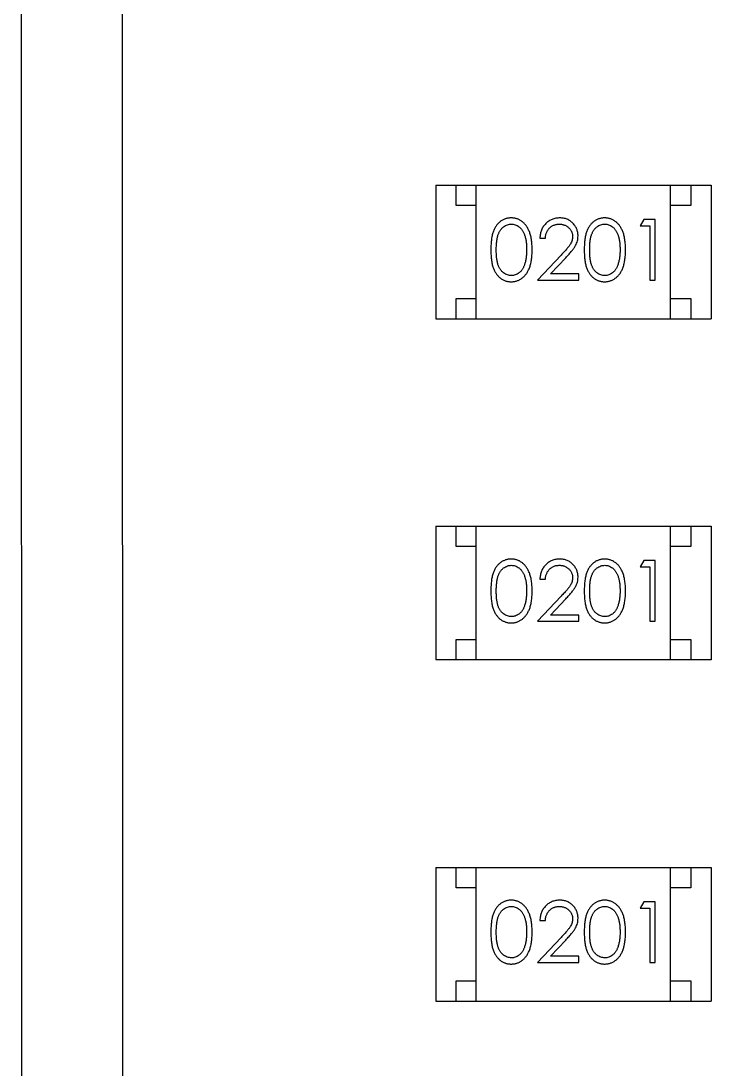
# Model space of a CAD drawing. Header units: millimetres. Extents: x 563 to 681, y 173 to 284.
# Drawn here: x 625.75 to 627.455, y 182.898 to 185.487 of the extents above; entities that cross this region are included whole.
import ezdxf

# ---------------------------------------------------------------- set-up
doc = ezdxf.new("R2010")
doc.units = ezdxf.units.MM
doc.header["$LTSCALE"] = 30.734
doc.layers.get('0').update_dxf_attribs({"linetype": 'CONTINUOUS'})

msp = doc.modelspace()

# ---------------------------------------------------------------- linework, layer by layer
at = {"linetype": 'Continuous'}
for p, q in [((625.7501, 187.508), (625.7522, 180.308)), ((626.0022, 180.3081), (626.0001, 187.5081)), ((626.7749, 185.0815), (626.7749, 184.7515)), ((626.7749, 185.0815), (627.4549, 185.0815)), ((626.8249, 185.0315), (626.8249, 185.0815)), ((626.8749, 184.7515), (626.8749, 185.0815)), ((627.3549, 184.7515), (627.3549, 185.0815)), ((627.4049, 185.0815), (627.4049, 185.0315)), ((627.4549, 185.0815), (627.4549, 184.7515)), ((626.8749, 185.0315), (626.8249, 185.0315)), ((627.4049, 185.0315), (627.3549, 185.0315)), ((627.289, 184.9968), (627.2802, 184.9814)), ((627.2802, 184.9814), (627.3033, 184.9814)), ((627.3167, 184.9968), (627.289, 184.9968)), ((627.3033, 184.9814), (627.3033, 184.8468)), ((627.3167, 184.8468), (627.3167, 184.9968)), ((627.0321, 184.9506), (627.0456, 184.9506)), ((627.0845, 184.9089), (627.0263, 184.8468)), ((627.0585, 184.8622), (627.096, 184.9022)), ((627.1283, 184.8622), (627.0585, 184.8622)), ((627.1283, 184.8468), (627.1283, 184.8622)), ((627.0263, 184.8468), (627.1283, 184.8468)), ((627.3033, 184.8468), (627.3167, 184.8468)), ((626.8249, 184.7515), (626.8249, 184.8015)), ((626.8249, 184.8015), (626.8749, 184.8015)), ((627.3549, 184.8015), (627.4049, 184.8015)), ((627.4049, 184.8015), (627.4049, 184.7515)), ((626.7749, 184.7515), (627.4549, 184.7515)), ((626.7749, 184.2386), (626.7749, 183.9086)), ((626.7749, 184.2386), (627.4549, 184.2386)), ((626.8249, 184.1886), (626.8249, 184.2386)), ((626.8749, 183.9086), (626.8749, 184.2386)), ((627.3549, 183.9086), (627.3549, 184.2386)), ((627.4049, 184.2386), (627.4049, 184.1886)), ((627.4549, 184.2386), (627.4549, 183.9086)), ((626.8749, 184.1886), (626.8249, 184.1886)), ((627.4049, 184.1886), (627.3549, 184.1886)), ((627.289, 184.1539), (627.2802, 184.1385)), ((627.3167, 184.1539), (627.289, 184.1539)), ((627.3167, 184.0039), (627.3167, 184.1539)), ((627.2802, 184.1385), (627.3033, 184.1385)), ((627.3033, 184.1385), (627.3033, 184.0039)), ((627.0321, 184.1077), (627.0456, 184.1077)), ((627.0845, 184.0659), (627.0263, 184.0039)), ((627.0585, 184.0192), (627.096, 184.0593)), ((627.0263, 184.0039), (627.1283, 184.0039)), ((627.1283, 184.0192), (627.0585, 184.0192)), ((627.1283, 184.0039), (627.1283, 184.0192)), ((627.3033, 184.0039), (627.3167, 184.0039)), ((626.8249, 183.9086), (626.8249, 183.9586)), ((626.8249, 183.9586), (626.8749, 183.9586)), ((627.3549, 183.9586), (627.4049, 183.9586)), ((627.4049, 183.9586), (627.4049, 183.9086)), ((627.4549, 183.9086), (626.7749, 183.9086)), ((626.7749, 183.3956), (626.7749, 183.0656)), ((626.7749, 183.3956), (627.4549, 183.3956)), ((626.8249, 183.3456), (626.8249, 183.3956)), ((626.8749, 183.0656), (626.8749, 183.3956)), ((627.3549, 183.0656), (627.3549, 183.3956)), ((627.4049, 183.3956), (627.4049, 183.3456)), ((627.4549, 183.3956), (627.4549, 183.0656)), ((626.8749, 183.3456), (626.8249, 183.3456)), ((627.4049, 183.3456), (627.3549, 183.3456)), ((627.289, 183.3109), (627.2802, 183.2955)), ((627.3167, 183.3109), (627.289, 183.3109)), ((627.3167, 183.1609), (627.3167, 183.3109)), ((627.2802, 183.2955), (627.3033, 183.2955)), ((627.3033, 183.2955), (627.3033, 183.1609)), ((627.0321, 183.2648), (627.0456, 183.2648)), ((627.0845, 183.223), (627.0263, 183.1609)), ((627.0585, 183.1763), (627.096, 183.2163)), ((627.1283, 183.1763), (627.0585, 183.1763)), ((627.1283, 183.1609), (627.1283, 183.1763)), ((627.0263, 183.1609), (627.1283, 183.1609)), ((627.3033, 183.1609), (627.3167, 183.1609)), ((626.8249, 183.0656), (626.8249, 183.1156)), ((626.8249, 183.1156), (626.8749, 183.1156)), ((627.3549, 183.1156), (627.4049, 183.1156)), ((627.4049, 183.1156), (627.4049, 183.0656)), ((626.7749, 183.0656), (627.4549, 183.0656))]:
    msp.add_line(p, q, dxfattribs=at)
for points, knots in [([(626.9611, 185.0006), (626.9599, 185.0006), (626.9576, 185.0006), (626.9541, 185.0002), (626.9508, 184.9995), (626.9475, 184.9986), (626.9443, 184.9974), (626.9411, 184.9959), (626.9381, 184.9942), (626.9351, 184.9923), (626.9323, 184.9901), (626.9297, 184.9876), (626.9272, 184.9849), (626.9249, 184.9819), (626.9227, 184.9787), (626.9207, 184.9753), (626.9189, 184.9716), (626.9172, 184.9676), (626.9157, 184.9633), (626.9145, 184.9586), (626.9133, 184.9535), (626.9125, 184.948), (626.9118, 184.942), (626.9113, 184.9356), (626.911, 184.9288), (626.911, 184.9241), (626.9109, 184.9217)], [0, 0, 0, 0, 0.033742, 0.066533, 0.099153, 0.13154, 0.164087, 0.196563, 0.229707, 0.263315, 0.297504, 0.331686, 0.366482, 0.4021, 0.438958, 0.476748, 0.515985, 0.556589, 0.599519, 0.645765, 0.695487, 0.748721, 0.805687, 0.866754, 0.931405, 1, 1, 1, 1]), ([(626.9244, 184.9218), (626.9244, 184.9238), (626.9244, 184.9277), (626.9247, 184.9334), (626.925, 184.9387), (626.9256, 184.9436), (626.9261, 184.9481), (626.927, 184.9522), (626.9279, 184.956), (626.929, 184.9594), (626.9302, 184.9625), (626.9316, 184.9654), (626.9331, 184.9681), (626.9347, 184.9706), (626.9364, 184.9729), (626.9383, 184.9751), (626.9404, 184.977), (626.9432, 184.9793), (626.947, 184.9816), (626.9517, 184.9838), (626.9566, 184.985), (626.9599, 184.9852), (626.9615, 184.9852)], [0, 0, 0, 0, 0.073302, 0.142286, 0.206253, 0.266017, 0.321612, 0.372532, 0.419497, 0.462398, 0.502825, 0.541489, 0.579034, 0.615143, 0.650298, 0.684912, 0.718701, 0.752189, 0.817245, 0.879117, 0.939613, 1, 1, 1, 1]), ([(627.0129, 184.9217), (627.0128, 184.924), (627.0128, 184.9285), (627.0125, 184.9351), (627.012, 184.9413), (627.0112, 184.9471), (627.0103, 184.9526), (627.0091, 184.9577), (627.0077, 184.9625), (627.0061, 184.9669), (627.0043, 184.971), (627.0024, 184.9748), (627.0002, 184.9784), (626.998, 184.9817), (626.9956, 184.9847), (626.993, 184.9875), (626.9903, 184.99), (626.9874, 184.9922), (626.9845, 184.9942), (626.9814, 184.9959), (626.9782, 184.9974), (626.9749, 184.9986), (626.9716, 184.9995), (626.9682, 185.0002), (626.9647, 185.0006), (626.9623, 185.0006), (626.9611, 185.0006)], [0, 0, 0, 0, 0.065278, 0.127205, 0.186168, 0.241675, 0.294115, 0.343609, 0.390387, 0.434463, 0.476646, 0.517002, 0.555936, 0.593716, 0.630057, 0.665601, 0.700745, 0.734917, 0.768681, 0.802087, 0.834849, 0.867433, 0.900138, 0.932806, 0.966212, 1, 1, 1, 1]), ([(626.9615, 184.9852), (626.9632, 184.9852), (626.9665, 184.985), (626.9713, 184.9838), (626.976, 184.9816), (626.9797, 184.9793), (626.9826, 184.977), (626.9846, 184.975), (626.9866, 184.9728), (626.9884, 184.9703), (626.9901, 184.9676), (626.9916, 184.9646), (626.9931, 184.9614), (626.9944, 184.958), (626.9956, 184.9543), (626.9967, 184.9504), (626.9975, 184.9463), (626.9982, 184.9419), (626.9987, 184.9372), (626.9992, 184.9323), (626.9993, 184.9271), (626.9994, 184.9236), (626.9994, 184.9218)], [0, 0, 0, 0, 0.059689, 0.119507, 0.181075, 0.246162, 0.279894, 0.314468, 0.350403, 0.387474, 0.426147, 0.466624, 0.508745, 0.553328, 0.600058, 0.649177, 0.700552, 0.754894, 0.811825, 0.871514, 0.934319, 1, 1, 1, 1]), ([(627.081, 185.0006), (627.0793, 185.0006), (627.0761, 185.0005), (627.0712, 184.9998), (627.0666, 184.9987), (627.0622, 184.9972), (627.058, 184.9952), (627.0539, 184.9928), (627.0501, 184.9899), (627.0466, 184.9866), (627.0433, 184.983), (627.0404, 184.9791), (627.038, 184.975), (627.036, 184.9706), (627.0343, 184.9659), (627.0332, 184.961), (627.0324, 184.9559), (627.0322, 184.9524), (627.0321, 184.9506)], [0, 0, 0, 0, 0.06445, 0.126725, 0.187421, 0.247417, 0.306749, 0.366595, 0.427749, 0.490235, 0.553031, 0.614805, 0.676505, 0.738096, 0.801021, 0.864897, 0.931209, 1, 1, 1, 1]), ([(627.0456, 184.9506), (627.0457, 184.952), (627.0459, 184.9546), (627.0467, 184.9583), (627.0476, 184.9619), (627.0489, 184.9652), (627.0504, 184.9683), (627.0521, 184.9712), (627.0541, 184.9738), (627.0564, 184.9762), (627.0588, 184.9783), (627.0614, 184.9802), (627.0642, 184.9818), (627.0672, 184.983), (627.0702, 184.984), (627.0735, 184.9847), (627.0769, 184.9852), (627.0792, 184.9852), (627.0803, 184.9852)], [0, 0, 0, 0, 0.073648, 0.143686, 0.210962, 0.275557, 0.338064, 0.399311, 0.4594, 0.51934, 0.579024, 0.637809, 0.695959, 0.754122, 0.813113, 0.873453, 0.935561, 1, 1, 1, 1]), ([(627.0803, 184.9852), (627.0815, 184.9852), (627.0837, 184.9852), (627.0869, 184.9847), (627.09, 184.984), (627.093, 184.983), (627.0958, 184.9818), (627.0985, 184.9802), (627.101, 184.9784), (627.1035, 184.9763), (627.1057, 184.974), (627.1076, 184.9716), (627.1092, 184.9691), (627.1106, 184.9664), (627.1116, 184.9637), (627.1123, 184.9608), (627.1128, 184.9579), (627.1128, 184.9559), (627.1129, 184.9548)], [0, 0, 0, 0, 0.068027, 0.133505, 0.19695, 0.26027, 0.322741, 0.384982, 0.448465, 0.513424, 0.578224, 0.640011, 0.700094, 0.760067, 0.819012, 0.877878, 0.938035, 1, 1, 1, 1]), ([(627.1263, 184.956), (627.1263, 184.9575), (627.1262, 184.9604), (627.1256, 184.9648), (627.1246, 184.9689), (627.1233, 184.9729), (627.1215, 184.9768), (627.1193, 184.9805), (627.1168, 184.984), (627.1138, 184.9874), (627.1106, 184.9905), (627.1071, 184.9932), (627.1033, 184.9955), (627.0994, 184.9974), (627.0951, 184.9989), (627.0906, 184.9999), (627.0859, 185.0005), (627.0827, 185.0006), (627.081, 185.0006)], [0, 0, 0, 0, 0.06271, 0.123347, 0.183401, 0.242828, 0.302097, 0.36242, 0.423725, 0.487032, 0.550491, 0.612709, 0.674265, 0.73617, 0.799211, 0.863483, 0.930525, 1, 1, 1, 1]), ([(627.1919, 185.0006), (627.1907, 185.0006), (627.1884, 185.0006), (627.1849, 185.0002), (627.1815, 184.9995), (627.1782, 184.9986), (627.175, 184.9974), (627.1719, 184.9959), (627.1689, 184.9942), (627.1659, 184.9923), (627.1631, 184.9901), (627.1604, 184.9876), (627.158, 184.9849), (627.1557, 184.9819), (627.1535, 184.9787), (627.1515, 184.9753), (627.1497, 184.9716), (627.148, 184.9676), (627.1465, 184.9633), (627.1452, 184.9586), (627.1441, 184.9535), (627.1433, 184.948), (627.1426, 184.942), (627.1421, 184.9356), (627.1418, 184.9288), (627.1417, 184.9241), (627.1417, 184.9217)], [0, 0, 0, 0, 0.033742, 0.066533, 0.099153, 0.13154, 0.164087, 0.196563, 0.229707, 0.263315, 0.297504, 0.331686, 0.366482, 0.4021, 0.438958, 0.476748, 0.515985, 0.556589, 0.599519, 0.645765, 0.695487, 0.748721, 0.805687, 0.866754, 0.931405, 1, 1, 1, 1]), ([(627.1552, 184.9218), (627.1552, 184.9238), (627.1552, 184.9277), (627.1555, 184.9334), (627.1558, 184.9387), (627.1563, 184.9436), (627.1569, 184.9481), (627.1577, 184.9522), (627.1586, 184.956), (627.1597, 184.9594), (627.161, 184.9625), (627.1623, 184.9654), (627.1638, 184.9681), (627.1655, 184.9706), (627.1672, 184.9729), (627.1691, 184.9751), (627.1711, 184.977), (627.174, 184.9793), (627.1777, 184.9816), (627.1824, 184.9838), (627.1873, 184.985), (627.1907, 184.9852), (627.1923, 184.9852)], [0, 0, 0, 0, 0.073302, 0.142286, 0.206253, 0.266017, 0.321612, 0.372532, 0.419497, 0.462398, 0.502825, 0.541489, 0.579034, 0.615143, 0.650298, 0.684912, 0.718701, 0.752189, 0.817245, 0.879117, 0.939613, 1, 1, 1, 1]), ([(627.2436, 184.9217), (627.2436, 184.924), (627.2436, 184.9285), (627.2433, 184.9351), (627.2427, 184.9413), (627.242, 184.9471), (627.241, 184.9526), (627.2399, 184.9577), (627.2385, 184.9625), (627.2369, 184.9669), (627.235, 184.971), (627.2331, 184.9748), (627.231, 184.9784), (627.2288, 184.9817), (627.2264, 184.9847), (627.2238, 184.9875), (627.2211, 184.99), (627.2182, 184.9922), (627.2152, 184.9942), (627.2121, 184.9959), (627.209, 184.9974), (627.2057, 184.9986), (627.2024, 184.9995), (627.1989, 185.0002), (627.1954, 185.0006), (627.1931, 185.0006), (627.1919, 185.0006)], [0, 0, 0, 0, 0.065278, 0.127205, 0.186168, 0.241675, 0.294115, 0.343609, 0.390387, 0.434463, 0.476646, 0.517002, 0.555936, 0.593716, 0.630057, 0.665601, 0.700745, 0.734917, 0.768681, 0.802087, 0.834849, 0.867433, 0.900138, 0.932806, 0.966212, 1, 1, 1, 1]), ([(627.1923, 184.9852), (627.194, 184.9852), (627.1972, 184.985), (627.2021, 184.9838), (627.2068, 184.9816), (627.2105, 184.9793), (627.2134, 184.977), (627.2154, 184.975), (627.2174, 184.9728), (627.2192, 184.9703), (627.2209, 184.9676), (627.2224, 184.9646), (627.2239, 184.9614), (627.2252, 184.958), (627.2263, 184.9543), (627.2274, 184.9504), (627.2282, 184.9463), (627.229, 184.9419), (627.2295, 184.9372), (627.2299, 184.9323), (627.2301, 184.9271), (627.2302, 184.9236), (627.2302, 184.9218)], [0, 0, 0, 0, 0.059689, 0.119507, 0.181075, 0.246162, 0.279894, 0.314468, 0.350403, 0.387474, 0.426147, 0.466624, 0.508745, 0.553328, 0.600058, 0.649177, 0.700552, 0.754894, 0.811825, 0.871514, 0.934319, 1, 1, 1, 1]), ([(627.1129, 184.9548), (627.1128, 184.9532), (627.1127, 184.95), (627.1116, 184.9452), (627.1099, 184.9405), (627.108, 184.9367), (627.1059, 184.9336), (627.104, 184.9309), (627.1017, 184.928), (627.099, 184.9247), (627.0959, 184.9212), (627.0925, 184.9173), (627.0886, 184.9132), (627.0859, 184.9103), (627.0845, 184.9089)], [0, 0, 0, 0, 0.088014, 0.174976, 0.2638, 0.355443, 0.406413, 0.465519, 0.533076, 0.609353, 0.693899, 0.787171, 0.889197, 1, 1, 1, 1]), ([(627.096, 184.9022), (627.0974, 184.9038), (627.1002, 184.9067), (627.1041, 184.9111), (627.1077, 184.9152), (627.1109, 184.9191), (627.1137, 184.9227), (627.1162, 184.9261), (627.1183, 184.9293), (627.1206, 184.9331), (627.123, 184.9378), (627.1249, 184.9437), (627.1261, 184.9498), (627.1263, 184.954), (627.1263, 184.956)], [0, 0, 0, 0, 0.09953, 0.192079, 0.277712, 0.357454, 0.429648, 0.495771, 0.555538, 0.608657, 0.707578, 0.804328, 0.901298, 1, 1, 1, 1]), ([(626.9109, 184.9217), (626.911, 184.9193), (626.911, 184.9147), (626.9113, 184.9079), (626.9118, 184.9016), (626.9125, 184.8956), (626.9134, 184.8901), (626.9145, 184.885), (626.9158, 184.8802), (626.9173, 184.8759), (626.919, 184.8719), (626.9209, 184.8682), (626.9229, 184.8647), (626.9251, 184.8615), (626.9274, 184.8585), (626.9298, 184.8558), (626.9325, 184.8534), (626.9353, 184.8512), (626.9382, 184.8493), (626.9412, 184.8476), (626.9443, 184.8461), (626.9475, 184.845), (626.9508, 184.8441), (626.9541, 184.8434), (626.9576, 184.843), (626.9599, 184.843), (626.9611, 184.8429)], [0, 0, 0, 0, 0.068113, 0.132564, 0.193427, 0.250218, 0.303569, 0.353576, 0.400235, 0.443586, 0.484619, 0.524292, 0.56238, 0.599049, 0.63494, 0.669782, 0.704009, 0.737842, 0.771098, 0.803896, 0.836415, 0.868639, 0.900715, 0.933378, 0.966213, 1, 1, 1, 1]), ([(626.9615, 184.8583), (626.9599, 184.8584), (626.9566, 184.8586), (626.9517, 184.8599), (626.947, 184.8619), (626.9432, 184.8643), (626.9404, 184.8666), (626.9383, 184.8686), (626.9364, 184.8707), (626.9346, 184.873), (626.933, 184.8755), (626.9315, 184.8782), (626.9302, 184.8811), (626.9289, 184.8842), (626.9279, 184.8877), (626.9269, 184.8914), (626.9262, 184.8956), (626.9255, 184.9001), (626.925, 184.905), (626.9247, 184.9102), (626.9244, 184.9159), (626.9244, 184.9198), (626.9244, 184.9218)], [0, 0, 0, 0, 0.060034, 0.120278, 0.182348, 0.247919, 0.281641, 0.315701, 0.350322, 0.385703, 0.421819, 0.459196, 0.497866, 0.538301, 0.58121, 0.628183, 0.679403, 0.734699, 0.794074, 0.858416, 0.927049, 1, 1, 1, 1]), ([(626.9611, 184.8429), (626.9623, 184.843), (626.9647, 184.843), (626.9682, 184.8434), (626.9716, 184.8441), (626.975, 184.845), (626.9782, 184.8463), (626.9814, 184.8477), (626.9845, 184.8494), (626.9875, 184.8514), (626.9904, 184.8537), (626.9931, 184.8562), (626.9957, 184.859), (626.9981, 184.862), (627.0004, 184.8653), (627.0025, 184.8689), (627.0044, 184.8727), (627.0062, 184.8768), (627.0078, 184.8811), (627.0091, 184.8859), (627.0103, 184.891), (627.0113, 184.8964), (627.012, 184.9023), (627.0125, 184.9084), (627.0128, 184.915), (627.0128, 184.9194), (627.0129, 184.9217)], [0, 0, 0, 0, 0.033824, 0.067298, 0.10028, 0.133019, 0.165736, 0.198792, 0.232372, 0.266409, 0.301016, 0.336196, 0.371972, 0.408574, 0.446394, 0.485225, 0.525372, 0.567224, 0.611081, 0.65775, 0.70702, 0.759235, 0.814484, 0.873227, 0.934937, 1, 1, 1, 1]), ([(626.9994, 184.9218), (626.9994, 184.92), (626.9994, 184.9164), (626.9991, 184.9112), (626.9986, 184.9062), (626.9981, 184.9014), (626.9972, 184.8968), (626.9963, 184.8923), (626.9951, 184.8881), (626.9942, 184.8854), (626.9937, 184.8841)], [0, 0, 0, 0, 0.141157, 0.277773, 0.409244, 0.535676, 0.657497, 0.775458, 0.889412, 1, 1, 1, 1]), ([(627.1417, 184.9217), (627.1417, 184.9193), (627.1418, 184.9147), (627.1421, 184.9079), (627.1426, 184.9016), (627.1433, 184.8956), (627.1442, 184.8901), (627.1452, 184.885), (627.1466, 184.8802), (627.1481, 184.8759), (627.1498, 184.8719), (627.1516, 184.8682), (627.1536, 184.8647), (627.1558, 184.8615), (627.1581, 184.8585), (627.1606, 184.8558), (627.1633, 184.8534), (627.166, 184.8512), (627.169, 184.8493), (627.172, 184.8476), (627.1751, 184.8461), (627.1783, 184.845), (627.1815, 184.8441), (627.1849, 184.8434), (627.1884, 184.843), (627.1907, 184.843), (627.1919, 184.8429)], [0, 0, 0, 0, 0.068113, 0.132564, 0.193427, 0.250218, 0.303569, 0.353576, 0.400235, 0.443586, 0.484619, 0.524292, 0.56238, 0.599049, 0.63494, 0.669782, 0.704009, 0.737842, 0.771098, 0.803896, 0.836415, 0.868639, 0.900715, 0.933378, 0.966213, 1, 1, 1, 1]), ([(627.1923, 184.8583), (627.1907, 184.8584), (627.1874, 184.8586), (627.1825, 184.8599), (627.1777, 184.8619), (627.174, 184.8643), (627.1711, 184.8666), (627.1691, 184.8686), (627.1672, 184.8707), (627.1654, 184.873), (627.1638, 184.8755), (627.1623, 184.8782), (627.161, 184.8811), (627.1597, 184.8842), (627.1586, 184.8877), (627.1577, 184.8914), (627.1569, 184.8956), (627.1563, 184.9001), (627.1558, 184.905), (627.1555, 184.9102), (627.1552, 184.9159), (627.1552, 184.9198), (627.1552, 184.9218)], [0, 0, 0, 0, 0.060034, 0.120278, 0.182348, 0.247919, 0.281641, 0.315701, 0.350322, 0.385703, 0.421819, 0.459196, 0.497866, 0.538301, 0.58121, 0.628183, 0.679403, 0.734699, 0.794074, 0.858416, 0.927049, 1, 1, 1, 1]), ([(627.1919, 184.8429), (627.1931, 184.843), (627.1954, 184.843), (627.1989, 184.8434), (627.2024, 184.8441), (627.2057, 184.845), (627.209, 184.8463), (627.2122, 184.8477), (627.2153, 184.8494), (627.2183, 184.8514), (627.2212, 184.8537), (627.2239, 184.8562), (627.2265, 184.859), (627.2289, 184.862), (627.2312, 184.8653), (627.2332, 184.8689), (627.2352, 184.8727), (627.2369, 184.8768), (627.2386, 184.8811), (627.2399, 184.8859), (627.2411, 184.891), (627.242, 184.8964), (627.2427, 184.9023), (627.2433, 184.9084), (627.2436, 184.915), (627.2436, 184.9194), (627.2436, 184.9217)], [0, 0, 0, 0, 0.033824, 0.067298, 0.10028, 0.133019, 0.165736, 0.198792, 0.232372, 0.266409, 0.301016, 0.336196, 0.371972, 0.408574, 0.446394, 0.485225, 0.525372, 0.567224, 0.611081, 0.65775, 0.70702, 0.759235, 0.814484, 0.873227, 0.934937, 1, 1, 1, 1]), ([(627.2302, 184.9218), (627.2302, 184.92), (627.2301, 184.9164), (627.2299, 184.9112), (627.2294, 184.9062), (627.2288, 184.9014), (627.228, 184.8968), (627.2271, 184.8923), (627.2259, 184.8881), (627.225, 184.8854), (627.2245, 184.8841)], [0, 0, 0, 0, 0.141157, 0.277773, 0.409244, 0.535676, 0.657497, 0.775458, 0.889412, 1, 1, 1, 1]), ([(626.9937, 184.8841), (626.9933, 184.883), (626.9926, 184.881), (626.9913, 184.8781), (626.9898, 184.8753), (626.9882, 184.8728), (626.9864, 184.8705), (626.9846, 184.8684), (626.9826, 184.8664), (626.9798, 184.8642), (626.9761, 184.8618), (626.9714, 184.8599), (626.9665, 184.8585), (626.9632, 184.8584), (626.9615, 184.8583)], [0, 0, 0, 0, 0.075949, 0.148549, 0.218996, 0.286119, 0.351826, 0.416074, 0.478265, 0.540325, 0.660405, 0.774606, 0.887187, 1, 1, 1, 1]), ([(627.2245, 184.8841), (627.2241, 184.883), (627.2234, 184.881), (627.222, 184.8781), (627.2206, 184.8753), (627.219, 184.8728), (627.2172, 184.8705), (627.2154, 184.8684), (627.2133, 184.8664), (627.2105, 184.8642), (627.2069, 184.8618), (627.2021, 184.8599), (627.1973, 184.8585), (627.194, 184.8584), (627.1923, 184.8583)], [0, 0, 0, 0, 0.075949, 0.148549, 0.218996, 0.286119, 0.351826, 0.416074, 0.478265, 0.540325, 0.660405, 0.774606, 0.887187, 1, 1, 1, 1]), ([(626.9611, 184.1577), (626.9599, 184.1577), (626.9576, 184.1576), (626.9541, 184.1572), (626.9508, 184.1566), (626.9475, 184.1556), (626.9443, 184.1545), (626.9411, 184.153), (626.9381, 184.1513), (626.9351, 184.1494), (626.9323, 184.1471), (626.9297, 184.1447), (626.9272, 184.142), (626.9249, 184.139), (626.9227, 184.1358), (626.9207, 184.1324), (626.9189, 184.1287), (626.9172, 184.1247), (626.9157, 184.1204), (626.9145, 184.1157), (626.9133, 184.1106), (626.9125, 184.105), (626.9118, 184.0991), (626.9113, 184.0927), (626.911, 184.0859), (626.911, 184.0812), (626.9109, 184.0788)], [0, 0, 0, 0, 0.033742, 0.066533, 0.099153, 0.13154, 0.164087, 0.196563, 0.229707, 0.263315, 0.297504, 0.331686, 0.366482, 0.4021, 0.438958, 0.476748, 0.515985, 0.556589, 0.599519, 0.645765, 0.695487, 0.748721, 0.805687, 0.866754, 0.931405, 1, 1, 1, 1]), ([(627.0129, 184.0788), (627.0128, 184.0811), (627.0128, 184.0856), (627.0125, 184.0922), (627.012, 184.0984), (627.0112, 184.1042), (627.0103, 184.1097), (627.0091, 184.1148), (627.0077, 184.1196), (627.0061, 184.124), (627.0043, 184.1281), (627.0024, 184.1319), (627.0002, 184.1355), (626.998, 184.1388), (626.9956, 184.1418), (626.993, 184.1446), (626.9903, 184.1471), (626.9874, 184.1493), (626.9845, 184.1513), (626.9814, 184.153), (626.9782, 184.1545), (626.9749, 184.1556), (626.9716, 184.1566), (626.9682, 184.1572), (626.9647, 184.1576), (626.9623, 184.1577), (626.9611, 184.1577)], [0, 0, 0, 0, 0.065278, 0.127205, 0.186168, 0.241675, 0.294115, 0.343609, 0.390387, 0.434463, 0.476646, 0.517002, 0.555936, 0.593716, 0.630057, 0.665601, 0.700745, 0.734917, 0.768681, 0.802087, 0.834849, 0.867433, 0.900138, 0.932806, 0.966212, 1, 1, 1, 1]), ([(627.081, 184.1577), (627.0793, 184.1577), (627.0761, 184.1576), (627.0712, 184.1569), (627.0666, 184.1558), (627.0622, 184.1543), (627.058, 184.1523), (627.0539, 184.1499), (627.0501, 184.147), (627.0466, 184.1437), (627.0433, 184.1401), (627.0404, 184.1362), (627.038, 184.132), (627.036, 184.1276), (627.0343, 184.123), (627.0332, 184.1181), (627.0324, 184.113), (627.0322, 184.1095), (627.0321, 184.1077)], [0, 0, 0, 0, 0.06445, 0.126725, 0.187421, 0.247417, 0.306749, 0.366595, 0.427749, 0.490235, 0.553031, 0.614805, 0.676505, 0.738096, 0.801021, 0.864897, 0.931209, 1, 1, 1, 1]), ([(627.1263, 184.1131), (627.1263, 184.1146), (627.1262, 184.1175), (627.1256, 184.1218), (627.1246, 184.126), (627.1233, 184.13), (627.1215, 184.1338), (627.1193, 184.1375), (627.1168, 184.1411), (627.1138, 184.1445), (627.1106, 184.1476), (627.1071, 184.1503), (627.1033, 184.1526), (627.0994, 184.1545), (627.0951, 184.1559), (627.0906, 184.1569), (627.0859, 184.1576), (627.0827, 184.1577), (627.081, 184.1577)], [0, 0, 0, 0, 0.06271, 0.123347, 0.183401, 0.242828, 0.302097, 0.36242, 0.423725, 0.487032, 0.550491, 0.612709, 0.674265, 0.73617, 0.799211, 0.863483, 0.930525, 1, 1, 1, 1]), ([(627.1919, 184.1577), (627.1907, 184.1577), (627.1884, 184.1576), (627.1849, 184.1572), (627.1815, 184.1566), (627.1782, 184.1556), (627.175, 184.1545), (627.1719, 184.153), (627.1689, 184.1513), (627.1659, 184.1494), (627.1631, 184.1471), (627.1604, 184.1447), (627.158, 184.142), (627.1557, 184.139), (627.1535, 184.1358), (627.1515, 184.1324), (627.1497, 184.1287), (627.148, 184.1247), (627.1465, 184.1204), (627.1452, 184.1157), (627.1441, 184.1106), (627.1433, 184.105), (627.1426, 184.0991), (627.1421, 184.0927), (627.1418, 184.0859), (627.1417, 184.0812), (627.1417, 184.0788)], [0, 0, 0, 0, 0.033742, 0.066533, 0.099153, 0.13154, 0.164087, 0.196563, 0.229707, 0.263315, 0.297504, 0.331686, 0.366482, 0.4021, 0.438958, 0.476748, 0.515985, 0.556589, 0.599519, 0.645765, 0.695487, 0.748721, 0.805687, 0.866754, 0.931405, 1, 1, 1, 1]), ([(627.2436, 184.0788), (627.2436, 184.0811), (627.2436, 184.0856), (627.2433, 184.0922), (627.2427, 184.0984), (627.242, 184.1042), (627.241, 184.1097), (627.2399, 184.1148), (627.2385, 184.1196), (627.2369, 184.124), (627.235, 184.1281), (627.2331, 184.1319), (627.231, 184.1355), (627.2288, 184.1388), (627.2264, 184.1418), (627.2238, 184.1446), (627.2211, 184.1471), (627.2182, 184.1493), (627.2152, 184.1513), (627.2121, 184.153), (627.209, 184.1545), (627.2057, 184.1556), (627.2024, 184.1566), (627.1989, 184.1572), (627.1954, 184.1576), (627.1931, 184.1577), (627.1919, 184.1577)], [0, 0, 0, 0, 0.065278, 0.127205, 0.186168, 0.241675, 0.294115, 0.343609, 0.390387, 0.434463, 0.476646, 0.517002, 0.555936, 0.593716, 0.630057, 0.665601, 0.700745, 0.734917, 0.768681, 0.802087, 0.834849, 0.867433, 0.900138, 0.932806, 0.966212, 1, 1, 1, 1]), ([(626.9244, 184.0789), (626.9244, 184.0809), (626.9244, 184.0848), (626.9247, 184.0904), (626.925, 184.0957), (626.9256, 184.1006), (626.9261, 184.1052), (626.927, 184.1093), (626.9279, 184.1131), (626.929, 184.1165), (626.9302, 184.1196), (626.9316, 184.1225), (626.9331, 184.1252), (626.9347, 184.1277), (626.9364, 184.13), (626.9383, 184.1321), (626.9404, 184.1341), (626.9432, 184.1363), (626.947, 184.1387), (626.9517, 184.1408), (626.9566, 184.1421), (626.9599, 184.1422), (626.9615, 184.1423)], [0, 0, 0, 0, 0.073302, 0.142286, 0.206253, 0.266017, 0.321612, 0.372532, 0.419497, 0.462398, 0.502825, 0.541489, 0.579034, 0.615143, 0.650298, 0.684912, 0.718701, 0.752189, 0.817245, 0.879117, 0.939613, 1, 1, 1, 1]), ([(626.9615, 184.1423), (626.9632, 184.1422), (626.9665, 184.1421), (626.9713, 184.1408), (626.976, 184.1387), (626.9797, 184.1363), (626.9826, 184.1341), (626.9846, 184.132), (626.9866, 184.1298), (626.9884, 184.1273), (626.9901, 184.1246), (626.9916, 184.1217), (626.9931, 184.1185), (626.9944, 184.1151), (626.9956, 184.1114), (626.9967, 184.1075), (626.9975, 184.1033), (626.9982, 184.0989), (626.9987, 184.0943), (626.9992, 184.0894), (626.9993, 184.0842), (626.9994, 184.0807), (626.9994, 184.0789)], [0, 0, 0, 0, 0.059689, 0.119507, 0.181075, 0.246162, 0.279894, 0.314468, 0.350403, 0.387474, 0.426147, 0.466624, 0.508745, 0.553328, 0.600058, 0.649177, 0.700552, 0.754894, 0.811825, 0.871514, 0.934319, 1, 1, 1, 1]), ([(627.0456, 184.1077), (627.0457, 184.109), (627.0459, 184.1116), (627.0467, 184.1154), (627.0476, 184.119), (627.0489, 184.1223), (627.0504, 184.1254), (627.0521, 184.1282), (627.0541, 184.1309), (627.0564, 184.1333), (627.0588, 184.1354), (627.0614, 184.1373), (627.0642, 184.1388), (627.0672, 184.1401), (627.0702, 184.1411), (627.0735, 184.1418), (627.0769, 184.1422), (627.0792, 184.1423), (627.0803, 184.1423)], [0, 0, 0, 0, 0.073648, 0.143686, 0.210962, 0.275557, 0.338064, 0.399311, 0.4594, 0.51934, 0.579024, 0.637809, 0.695959, 0.754122, 0.813113, 0.873453, 0.935561, 1, 1, 1, 1]), ([(627.0803, 184.1423), (627.0815, 184.1423), (627.0837, 184.1422), (627.0869, 184.1418), (627.09, 184.1411), (627.093, 184.1401), (627.0958, 184.1389), (627.0985, 184.1373), (627.101, 184.1355), (627.1035, 184.1334), (627.1057, 184.1311), (627.1076, 184.1287), (627.1092, 184.1262), (627.1106, 184.1235), (627.1116, 184.1208), (627.1123, 184.1179), (627.1128, 184.115), (627.1128, 184.1129), (627.1129, 184.1119)], [0, 0, 0, 0, 0.068027, 0.133505, 0.19695, 0.26027, 0.322741, 0.384982, 0.448465, 0.513424, 0.578224, 0.640011, 0.700094, 0.760067, 0.819012, 0.877878, 0.938035, 1, 1, 1, 1]), ([(627.1552, 184.0789), (627.1552, 184.0809), (627.1552, 184.0848), (627.1555, 184.0904), (627.1558, 184.0957), (627.1563, 184.1006), (627.1569, 184.1052), (627.1577, 184.1093), (627.1586, 184.1131), (627.1597, 184.1165), (627.161, 184.1196), (627.1623, 184.1225), (627.1638, 184.1252), (627.1655, 184.1277), (627.1672, 184.13), (627.1691, 184.1321), (627.1711, 184.1341), (627.174, 184.1363), (627.1777, 184.1387), (627.1824, 184.1408), (627.1873, 184.1421), (627.1907, 184.1422), (627.1923, 184.1423)], [0, 0, 0, 0, 0.073302, 0.142286, 0.206253, 0.266017, 0.321612, 0.372532, 0.419497, 0.462398, 0.502825, 0.541489, 0.579034, 0.615143, 0.650298, 0.684912, 0.718701, 0.752189, 0.817245, 0.879117, 0.939613, 1, 1, 1, 1]), ([(627.1923, 184.1423), (627.194, 184.1422), (627.1972, 184.1421), (627.2021, 184.1408), (627.2068, 184.1387), (627.2105, 184.1363), (627.2134, 184.1341), (627.2154, 184.132), (627.2174, 184.1298), (627.2192, 184.1273), (627.2209, 184.1246), (627.2224, 184.1217), (627.2239, 184.1185), (627.2252, 184.1151), (627.2263, 184.1114), (627.2274, 184.1075), (627.2282, 184.1033), (627.229, 184.0989), (627.2295, 184.0943), (627.2299, 184.0894), (627.2301, 184.0842), (627.2302, 184.0807), (627.2302, 184.0789)], [0, 0, 0, 0, 0.059689, 0.119507, 0.181075, 0.246162, 0.279894, 0.314468, 0.350403, 0.387474, 0.426147, 0.466624, 0.508745, 0.553328, 0.600058, 0.649177, 0.700552, 0.754894, 0.811825, 0.871514, 0.934319, 1, 1, 1, 1]), ([(627.1129, 184.1119), (627.1128, 184.1103), (627.1127, 184.1071), (627.1116, 184.1023), (627.1099, 184.0976), (627.108, 184.0938), (627.1059, 184.0907), (627.104, 184.088), (627.1017, 184.0851), (627.099, 184.0818), (627.0959, 184.0783), (627.0925, 184.0744), (627.0886, 184.0703), (627.0859, 184.0674), (627.0845, 184.0659)], [0, 0, 0, 0, 0.088014, 0.174976, 0.2638, 0.355443, 0.406413, 0.465519, 0.533076, 0.609353, 0.693899, 0.787171, 0.889197, 1, 1, 1, 1]), ([(627.096, 184.0593), (627.0974, 184.0608), (627.1002, 184.0638), (627.1041, 184.0682), (627.1077, 184.0723), (627.1109, 184.0762), (627.1137, 184.0798), (627.1162, 184.0832), (627.1183, 184.0863), (627.1206, 184.0902), (627.123, 184.0949), (627.1249, 184.1008), (627.1261, 184.1069), (627.1263, 184.111), (627.1263, 184.1131)], [0, 0, 0, 0, 0.09953, 0.192079, 0.277712, 0.357454, 0.429648, 0.495771, 0.555538, 0.608657, 0.707578, 0.804328, 0.901298, 1, 1, 1, 1]), ([(626.9109, 184.0788), (626.911, 184.0764), (626.911, 184.0718), (626.9113, 184.065), (626.9118, 184.0587), (626.9125, 184.0527), (626.9134, 184.0472), (626.9145, 184.042), (626.9158, 184.0373), (626.9173, 184.033), (626.919, 184.029), (626.9209, 184.0253), (626.9229, 184.0218), (626.9251, 184.0186), (626.9274, 184.0156), (626.9298, 184.0129), (626.9325, 184.0104), (626.9353, 184.0082), (626.9382, 184.0063), (626.9412, 184.0046), (626.9443, 184.0032), (626.9475, 184.0021), (626.9508, 184.0011), (626.9541, 184.0005), (626.9576, 184.0001), (626.9599, 184), (626.9611, 184)], [0, 0, 0, 0, 0.068113, 0.132564, 0.193427, 0.250218, 0.303569, 0.353576, 0.400235, 0.443586, 0.484619, 0.524292, 0.56238, 0.599049, 0.63494, 0.669782, 0.704009, 0.737842, 0.771098, 0.803896, 0.836415, 0.868639, 0.900715, 0.933378, 0.966213, 1, 1, 1, 1]), ([(626.9615, 184.0154), (626.9599, 184.0155), (626.9566, 184.0156), (626.9517, 184.017), (626.947, 184.019), (626.9432, 184.0214), (626.9404, 184.0237), (626.9383, 184.0256), (626.9364, 184.0278), (626.9346, 184.0301), (626.933, 184.0326), (626.9315, 184.0353), (626.9302, 184.0382), (626.9289, 184.0413), (626.9279, 184.0447), (626.9269, 184.0485), (626.9262, 184.0526), (626.9255, 184.0572), (626.925, 184.062), (626.9247, 184.0673), (626.9244, 184.073), (626.9244, 184.0769), (626.9244, 184.0789)], [0, 0, 0, 0, 0.060034, 0.120278, 0.182348, 0.247919, 0.281641, 0.315701, 0.350322, 0.385703, 0.421819, 0.459196, 0.497866, 0.538301, 0.58121, 0.628183, 0.679403, 0.734699, 0.794074, 0.858416, 0.927049, 1, 1, 1, 1]), ([(626.9611, 184), (626.9623, 184), (626.9647, 184.0001), (626.9682, 184.0005), (626.9716, 184.0012), (626.975, 184.0021), (626.9782, 184.0033), (626.9814, 184.0047), (626.9845, 184.0065), (626.9875, 184.0085), (626.9904, 184.0107), (626.9931, 184.0133), (626.9957, 184.016), (626.9981, 184.0191), (627.0004, 184.0224), (627.0025, 184.026), (627.0044, 184.0298), (627.0062, 184.0338), (627.0078, 184.0382), (627.0091, 184.043), (627.0103, 184.0481), (627.0113, 184.0535), (627.012, 184.0593), (627.0125, 184.0655), (627.0128, 184.072), (627.0128, 184.0765), (627.0129, 184.0788)], [0, 0, 0, 0, 0.033824, 0.067298, 0.10028, 0.133019, 0.165736, 0.198792, 0.232372, 0.266409, 0.301016, 0.336196, 0.371972, 0.408574, 0.446394, 0.485225, 0.525372, 0.567224, 0.611081, 0.65775, 0.70702, 0.759235, 0.814484, 0.873227, 0.934937, 1, 1, 1, 1]), ([(626.9994, 184.0789), (626.9994, 184.0771), (626.9994, 184.0735), (626.9991, 184.0683), (626.9986, 184.0633), (626.9981, 184.0585), (626.9972, 184.0538), (626.9963, 184.0494), (626.9951, 184.0452), (626.9942, 184.0425), (626.9937, 184.0412)], [0, 0, 0, 0, 0.141157, 0.277773, 0.409244, 0.535676, 0.657497, 0.775458, 0.889412, 1, 1, 1, 1]), ([(627.1417, 184.0788), (627.1417, 184.0764), (627.1418, 184.0718), (627.1421, 184.065), (627.1426, 184.0587), (627.1433, 184.0527), (627.1442, 184.0472), (627.1452, 184.042), (627.1466, 184.0373), (627.1481, 184.033), (627.1498, 184.029), (627.1516, 184.0253), (627.1536, 184.0218), (627.1558, 184.0186), (627.1581, 184.0156), (627.1606, 184.0129), (627.1633, 184.0104), (627.166, 184.0082), (627.169, 184.0063), (627.172, 184.0046), (627.1751, 184.0032), (627.1783, 184.0021), (627.1815, 184.0011), (627.1849, 184.0005), (627.1884, 184.0001), (627.1907, 184), (627.1919, 184)], [0, 0, 0, 0, 0.068113, 0.132564, 0.193427, 0.250218, 0.303569, 0.353576, 0.400235, 0.443586, 0.484619, 0.524292, 0.56238, 0.599049, 0.63494, 0.669782, 0.704009, 0.737842, 0.771098, 0.803896, 0.836415, 0.868639, 0.900715, 0.933378, 0.966213, 1, 1, 1, 1]), ([(627.1923, 184.0154), (627.1907, 184.0155), (627.1874, 184.0156), (627.1825, 184.017), (627.1777, 184.019), (627.174, 184.0214), (627.1711, 184.0237), (627.1691, 184.0256), (627.1672, 184.0278), (627.1654, 184.0301), (627.1638, 184.0326), (627.1623, 184.0353), (627.161, 184.0382), (627.1597, 184.0413), (627.1586, 184.0447), (627.1577, 184.0485), (627.1569, 184.0526), (627.1563, 184.0572), (627.1558, 184.062), (627.1555, 184.0673), (627.1552, 184.073), (627.1552, 184.0769), (627.1552, 184.0789)], [0, 0, 0, 0, 0.060034, 0.120278, 0.182348, 0.247919, 0.281641, 0.315701, 0.350322, 0.385703, 0.421819, 0.459196, 0.497866, 0.538301, 0.58121, 0.628183, 0.679403, 0.734699, 0.794074, 0.858416, 0.927049, 1, 1, 1, 1]), ([(627.1919, 184), (627.1931, 184), (627.1954, 184.0001), (627.1989, 184.0005), (627.2024, 184.0012), (627.2057, 184.0021), (627.209, 184.0033), (627.2122, 184.0047), (627.2153, 184.0065), (627.2183, 184.0085), (627.2212, 184.0107), (627.2239, 184.0133), (627.2265, 184.016), (627.2289, 184.0191), (627.2312, 184.0224), (627.2332, 184.026), (627.2352, 184.0298), (627.2369, 184.0338), (627.2386, 184.0382), (627.2399, 184.043), (627.2411, 184.0481), (627.242, 184.0535), (627.2427, 184.0593), (627.2433, 184.0655), (627.2436, 184.072), (627.2436, 184.0765), (627.2436, 184.0788)], [0, 0, 0, 0, 0.033824, 0.067298, 0.10028, 0.133019, 0.165736, 0.198792, 0.232372, 0.266409, 0.301016, 0.336196, 0.371972, 0.408574, 0.446394, 0.485225, 0.525372, 0.567224, 0.611081, 0.65775, 0.70702, 0.759235, 0.814484, 0.873227, 0.934937, 1, 1, 1, 1]), ([(627.2302, 184.0789), (627.2302, 184.0771), (627.2301, 184.0735), (627.2299, 184.0683), (627.2294, 184.0633), (627.2288, 184.0585), (627.228, 184.0538), (627.2271, 184.0494), (627.2259, 184.0452), (627.225, 184.0425), (627.2245, 184.0412)], [0, 0, 0, 0, 0.141157, 0.277773, 0.409244, 0.535676, 0.657497, 0.775458, 0.889412, 1, 1, 1, 1]), ([(626.9937, 184.0412), (626.9933, 184.0401), (626.9926, 184.0381), (626.9913, 184.0351), (626.9898, 184.0324), (626.9882, 184.0299), (626.9864, 184.0276), (626.9846, 184.0254), (626.9826, 184.0235), (626.9798, 184.0213), (626.9761, 184.0189), (626.9714, 184.0169), (626.9665, 184.0156), (626.9632, 184.0155), (626.9615, 184.0154)], [0, 0, 0, 0, 0.075949, 0.148549, 0.218996, 0.286119, 0.351826, 0.416074, 0.478265, 0.540325, 0.660405, 0.774606, 0.887187, 1, 1, 1, 1]), ([(627.2245, 184.0412), (627.2241, 184.0401), (627.2234, 184.0381), (627.222, 184.0351), (627.2206, 184.0324), (627.219, 184.0299), (627.2172, 184.0276), (627.2154, 184.0254), (627.2133, 184.0235), (627.2105, 184.0213), (627.2069, 184.0189), (627.2021, 184.0169), (627.1973, 184.0156), (627.194, 184.0155), (627.1923, 184.0154)], [0, 0, 0, 0, 0.075949, 0.148549, 0.218996, 0.286119, 0.351826, 0.416074, 0.478265, 0.540325, 0.660405, 0.774606, 0.887187, 1, 1, 1, 1]), ([(626.9611, 183.3148), (626.9599, 183.3147), (626.9576, 183.3147), (626.9541, 183.3143), (626.9508, 183.3136), (626.9475, 183.3127), (626.9443, 183.3115), (626.9411, 183.3101), (626.9381, 183.3083), (626.9351, 183.3064), (626.9323, 183.3042), (626.9297, 183.3017), (626.9272, 183.299), (626.9249, 183.2961), (626.9227, 183.2928), (626.9207, 183.2894), (626.9189, 183.2857), (626.9172, 183.2817), (626.9157, 183.2774), (626.9145, 183.2727), (626.9133, 183.2676), (626.9125, 183.2621), (626.9118, 183.2561), (626.9113, 183.2497), (626.911, 183.2429), (626.911, 183.2382), (626.9109, 183.2358)], [0, 0, 0, 0, 0.033742, 0.066533, 0.099153, 0.13154, 0.164087, 0.196563, 0.229707, 0.263315, 0.297504, 0.331686, 0.366482, 0.4021, 0.438958, 0.476748, 0.515985, 0.556589, 0.599519, 0.645765, 0.695487, 0.748721, 0.805687, 0.866754, 0.931405, 1, 1, 1, 1]), ([(626.9244, 183.2359), (626.9244, 183.2379), (626.9244, 183.2418), (626.9247, 183.2475), (626.925, 183.2528), (626.9256, 183.2577), (626.9261, 183.2622), (626.927, 183.2663), (626.9279, 183.2701), (626.929, 183.2735), (626.9302, 183.2766), (626.9316, 183.2795), (626.9331, 183.2822), (626.9347, 183.2847), (626.9364, 183.2871), (626.9383, 183.2892), (626.9404, 183.2911), (626.9432, 183.2934), (626.947, 183.2957), (626.9517, 183.2979), (626.9566, 183.2991), (626.9599, 183.2993), (626.9615, 183.2994)], [0, 0, 0, 0, 0.073302, 0.142286, 0.206253, 0.266017, 0.321612, 0.372532, 0.419497, 0.462398, 0.502825, 0.541489, 0.579034, 0.615143, 0.650298, 0.684912, 0.718701, 0.752189, 0.817245, 0.879117, 0.939613, 1, 1, 1, 1]), ([(627.0129, 183.2358), (627.0128, 183.2381), (627.0128, 183.2426), (627.0125, 183.2492), (627.012, 183.2554), (627.0112, 183.2613), (627.0103, 183.2667), (627.0091, 183.2719), (627.0077, 183.2766), (627.0061, 183.281), (627.0043, 183.2851), (627.0024, 183.289), (627.0002, 183.2925), (626.998, 183.2958), (626.9956, 183.2988), (626.993, 183.3016), (626.9903, 183.3041), (626.9874, 183.3064), (626.9845, 183.3084), (626.9814, 183.3101), (626.9782, 183.3115), (626.9749, 183.3127), (626.9716, 183.3136), (626.9682, 183.3143), (626.9647, 183.3147), (626.9623, 183.3147), (626.9611, 183.3148)], [0, 0, 0, 0, 0.065278, 0.127205, 0.186168, 0.241675, 0.294115, 0.343609, 0.390387, 0.434463, 0.476646, 0.517002, 0.555936, 0.593716, 0.630057, 0.665601, 0.700745, 0.734917, 0.768681, 0.802087, 0.834849, 0.867433, 0.900138, 0.932806, 0.966212, 1, 1, 1, 1]), ([(626.9615, 183.2994), (626.9632, 183.2993), (626.9665, 183.2991), (626.9713, 183.2979), (626.976, 183.2957), (626.9797, 183.2934), (626.9826, 183.2911), (626.9846, 183.2891), (626.9866, 183.2869), (626.9884, 183.2844), (626.9901, 183.2817), (626.9916, 183.2787), (626.9931, 183.2756), (626.9944, 183.2721), (626.9956, 183.2685), (626.9967, 183.2646), (626.9975, 183.2604), (626.9982, 183.256), (626.9987, 183.2513), (626.9992, 183.2464), (626.9993, 183.2412), (626.9994, 183.2377), (626.9994, 183.2359)], [0, 0, 0, 0, 0.059689, 0.119507, 0.181075, 0.246162, 0.279894, 0.314468, 0.350403, 0.387474, 0.426147, 0.466624, 0.508745, 0.553328, 0.600058, 0.649177, 0.700552, 0.754894, 0.811825, 0.871514, 0.934319, 1, 1, 1, 1]), ([(627.081, 183.3148), (627.0793, 183.3147), (627.0761, 183.3146), (627.0712, 183.314), (627.0666, 183.3128), (627.0622, 183.3113), (627.058, 183.3093), (627.0539, 183.3069), (627.0501, 183.304), (627.0466, 183.3007), (627.0433, 183.2971), (627.0404, 183.2932), (627.038, 183.2891), (627.036, 183.2847), (627.0343, 183.28), (627.0332, 183.2752), (627.0324, 183.27), (627.0322, 183.2665), (627.0321, 183.2648)], [0, 0, 0, 0, 0.06445, 0.126725, 0.187421, 0.247417, 0.306749, 0.366595, 0.427749, 0.490235, 0.553031, 0.614805, 0.676505, 0.738096, 0.801021, 0.864897, 0.931209, 1, 1, 1, 1]), ([(627.0456, 183.2648), (627.0457, 183.2661), (627.0459, 183.2687), (627.0467, 183.2725), (627.0476, 183.276), (627.0489, 183.2793), (627.0504, 183.2824), (627.0521, 183.2853), (627.0541, 183.2879), (627.0564, 183.2903), (627.0588, 183.2924), (627.0614, 183.2943), (627.0642, 183.2959), (627.0672, 183.2971), (627.0702, 183.2981), (627.0735, 183.2989), (627.0769, 183.2993), (627.0792, 183.2993), (627.0803, 183.2994)], [0, 0, 0, 0, 0.073648, 0.143686, 0.210962, 0.275557, 0.338064, 0.399311, 0.4594, 0.51934, 0.579024, 0.637809, 0.695959, 0.754122, 0.813113, 0.873453, 0.935561, 1, 1, 1, 1]), ([(627.0803, 183.2994), (627.0815, 183.2993), (627.0837, 183.2993), (627.0869, 183.2988), (627.09, 183.2982), (627.093, 183.2972), (627.0958, 183.2959), (627.0985, 183.2944), (627.101, 183.2925), (627.1035, 183.2904), (627.1057, 183.2881), (627.1076, 183.2857), (627.1092, 183.2832), (627.1106, 183.2806), (627.1116, 183.2778), (627.1123, 183.275), (627.1128, 183.272), (627.1128, 183.27), (627.1129, 183.269)], [0, 0, 0, 0, 0.068027, 0.133505, 0.19695, 0.26027, 0.322741, 0.384982, 0.448465, 0.513424, 0.578224, 0.640011, 0.700094, 0.760067, 0.819012, 0.877878, 0.938035, 1, 1, 1, 1]), ([(627.1263, 183.2702), (627.1263, 183.2716), (627.1262, 183.2746), (627.1256, 183.2789), (627.1246, 183.283), (627.1233, 183.287), (627.1215, 183.2909), (627.1193, 183.2946), (627.1168, 183.2982), (627.1138, 183.3015), (627.1106, 183.3047), (627.1071, 183.3073), (627.1033, 183.3096), (627.0994, 183.3115), (627.0951, 183.313), (627.0906, 183.314), (627.0859, 183.3146), (627.0827, 183.3147), (627.081, 183.3148)], [0, 0, 0, 0, 0.06271, 0.123347, 0.183401, 0.242828, 0.302097, 0.36242, 0.423725, 0.487032, 0.550491, 0.612709, 0.674265, 0.73617, 0.799211, 0.863483, 0.930525, 1, 1, 1, 1]), ([(627.1919, 183.3148), (627.1907, 183.3147), (627.1884, 183.3147), (627.1849, 183.3143), (627.1815, 183.3136), (627.1782, 183.3127), (627.175, 183.3115), (627.1719, 183.3101), (627.1689, 183.3083), (627.1659, 183.3064), (627.1631, 183.3042), (627.1604, 183.3017), (627.158, 183.299), (627.1557, 183.2961), (627.1535, 183.2928), (627.1515, 183.2894), (627.1497, 183.2857), (627.148, 183.2817), (627.1465, 183.2774), (627.1452, 183.2727), (627.1441, 183.2676), (627.1433, 183.2621), (627.1426, 183.2561), (627.1421, 183.2497), (627.1418, 183.2429), (627.1417, 183.2382), (627.1417, 183.2358)], [0, 0, 0, 0, 0.033742, 0.066533, 0.099153, 0.13154, 0.164087, 0.196563, 0.229707, 0.263315, 0.297504, 0.331686, 0.366482, 0.4021, 0.438958, 0.476748, 0.515985, 0.556589, 0.599519, 0.645765, 0.695487, 0.748721, 0.805687, 0.866754, 0.931405, 1, 1, 1, 1]), ([(627.1552, 183.2359), (627.1552, 183.2379), (627.1552, 183.2418), (627.1555, 183.2475), (627.1558, 183.2528), (627.1563, 183.2577), (627.1569, 183.2622), (627.1577, 183.2663), (627.1586, 183.2701), (627.1597, 183.2735), (627.161, 183.2766), (627.1623, 183.2795), (627.1638, 183.2822), (627.1655, 183.2847), (627.1672, 183.2871), (627.1691, 183.2892), (627.1711, 183.2911), (627.174, 183.2934), (627.1777, 183.2957), (627.1824, 183.2979), (627.1873, 183.2991), (627.1907, 183.2993), (627.1923, 183.2994)], [0, 0, 0, 0, 0.073302, 0.142286, 0.206253, 0.266017, 0.321612, 0.372532, 0.419497, 0.462398, 0.502825, 0.541489, 0.579034, 0.615143, 0.650298, 0.684912, 0.718701, 0.752189, 0.817245, 0.879117, 0.939613, 1, 1, 1, 1]), ([(627.2436, 183.2358), (627.2436, 183.2381), (627.2436, 183.2426), (627.2433, 183.2492), (627.2427, 183.2554), (627.242, 183.2613), (627.241, 183.2667), (627.2399, 183.2719), (627.2385, 183.2766), (627.2369, 183.281), (627.235, 183.2851), (627.2331, 183.289), (627.231, 183.2925), (627.2288, 183.2958), (627.2264, 183.2988), (627.2238, 183.3016), (627.2211, 183.3041), (627.2182, 183.3064), (627.2152, 183.3084), (627.2121, 183.3101), (627.209, 183.3115), (627.2057, 183.3127), (627.2024, 183.3136), (627.1989, 183.3143), (627.1954, 183.3147), (627.1931, 183.3147), (627.1919, 183.3148)], [0, 0, 0, 0, 0.065278, 0.127205, 0.186168, 0.241675, 0.294115, 0.343609, 0.390387, 0.434463, 0.476646, 0.517002, 0.555936, 0.593716, 0.630057, 0.665601, 0.700745, 0.734917, 0.768681, 0.802087, 0.834849, 0.867433, 0.900138, 0.932806, 0.966212, 1, 1, 1, 1]), ([(627.1923, 183.2994), (627.194, 183.2993), (627.1972, 183.2991), (627.2021, 183.2979), (627.2068, 183.2957), (627.2105, 183.2934), (627.2134, 183.2911), (627.2154, 183.2891), (627.2174, 183.2869), (627.2192, 183.2844), (627.2209, 183.2817), (627.2224, 183.2787), (627.2239, 183.2756), (627.2252, 183.2721), (627.2263, 183.2685), (627.2274, 183.2646), (627.2282, 183.2604), (627.229, 183.256), (627.2295, 183.2513), (627.2299, 183.2464), (627.2301, 183.2412), (627.2302, 183.2377), (627.2302, 183.2359)], [0, 0, 0, 0, 0.059689, 0.119507, 0.181075, 0.246162, 0.279894, 0.314468, 0.350403, 0.387474, 0.426147, 0.466624, 0.508745, 0.553328, 0.600058, 0.649177, 0.700552, 0.754894, 0.811825, 0.871514, 0.934319, 1, 1, 1, 1]), ([(627.1129, 183.269), (627.1128, 183.2673), (627.1127, 183.2641), (627.1116, 183.2593), (627.1099, 183.2547), (627.108, 183.2508), (627.1059, 183.2477), (627.104, 183.245), (627.1017, 183.2421), (627.099, 183.2388), (627.0959, 183.2353), (627.0925, 183.2314), (627.0886, 183.2273), (627.0859, 183.2245), (627.0845, 183.223)], [0, 0, 0, 0, 0.088014, 0.174976, 0.2638, 0.355443, 0.406413, 0.465519, 0.533076, 0.609353, 0.693899, 0.787171, 0.889197, 1, 1, 1, 1]), ([(627.096, 183.2163), (627.0974, 183.2179), (627.1002, 183.2209), (627.1041, 183.2252), (627.1077, 183.2293), (627.1109, 183.2332), (627.1137, 183.2368), (627.1162, 183.2402), (627.1183, 183.2434), (627.1206, 183.2472), (627.123, 183.2519), (627.1249, 183.2578), (627.1261, 183.2639), (627.1263, 183.2681), (627.1263, 183.2702)], [0, 0, 0, 0, 0.09953, 0.192079, 0.277712, 0.357454, 0.429648, 0.495771, 0.555538, 0.608657, 0.707578, 0.804328, 0.901298, 1, 1, 1, 1]), ([(626.9109, 183.2358), (626.911, 183.2335), (626.911, 183.2288), (626.9113, 183.2221), (626.9118, 183.2157), (626.9125, 183.2098), (626.9134, 183.2042), (626.9145, 183.1991), (626.9158, 183.1944), (626.9173, 183.19), (626.919, 183.186), (626.9209, 183.1823), (626.9229, 183.1788), (626.9251, 183.1756), (626.9274, 183.1727), (626.9298, 183.1699), (626.9325, 183.1675), (626.9353, 183.1653), (626.9382, 183.1634), (626.9412, 183.1617), (626.9443, 183.1602), (626.9475, 183.1591), (626.9508, 183.1582), (626.9541, 183.1575), (626.9576, 183.1571), (626.9599, 183.1571), (626.9611, 183.1571)], [0, 0, 0, 0, 0.068113, 0.132564, 0.193427, 0.250218, 0.303569, 0.353576, 0.400235, 0.443586, 0.484619, 0.524292, 0.56238, 0.599049, 0.63494, 0.669782, 0.704009, 0.737842, 0.771098, 0.803896, 0.836415, 0.868639, 0.900715, 0.933378, 0.966213, 1, 1, 1, 1]), ([(626.9615, 183.1724), (626.9599, 183.1725), (626.9566, 183.1727), (626.9517, 183.174), (626.947, 183.1761), (626.9432, 183.1784), (626.9404, 183.1807), (626.9383, 183.1827), (626.9364, 183.1848), (626.9346, 183.1871), (626.933, 183.1896), (626.9315, 183.1924), (626.9302, 183.1953), (626.9289, 183.1984), (626.9279, 183.2018), (626.9269, 183.2055), (626.9262, 183.2097), (626.9255, 183.2142), (626.925, 183.2191), (626.9247, 183.2244), (626.9244, 183.23), (626.9244, 183.2339), (626.9244, 183.2359)], [0, 0, 0, 0, 0.060034, 0.120278, 0.182348, 0.247919, 0.281641, 0.315701, 0.350322, 0.385703, 0.421819, 0.459196, 0.497866, 0.538301, 0.58121, 0.628183, 0.679403, 0.734699, 0.794074, 0.858416, 0.927049, 1, 1, 1, 1]), ([(626.9611, 183.1571), (626.9623, 183.1571), (626.9647, 183.1571), (626.9682, 183.1576), (626.9716, 183.1582), (626.975, 183.1591), (626.9782, 183.1604), (626.9814, 183.1618), (626.9845, 183.1636), (626.9875, 183.1655), (626.9904, 183.1678), (626.9931, 183.1703), (626.9957, 183.1731), (626.9981, 183.1761), (627.0004, 183.1794), (627.0025, 183.183), (627.0044, 183.1868), (627.0062, 183.1909), (627.0078, 183.1953), (627.0091, 183.2), (627.0103, 183.2051), (627.0113, 183.2106), (627.012, 183.2164), (627.0125, 183.2225), (627.0128, 183.2291), (627.0128, 183.2336), (627.0129, 183.2358)], [0, 0, 0, 0, 0.033824, 0.067298, 0.10028, 0.133019, 0.165736, 0.198792, 0.232372, 0.266409, 0.301016, 0.336196, 0.371972, 0.408574, 0.446394, 0.485225, 0.525372, 0.567224, 0.611081, 0.65775, 0.70702, 0.759235, 0.814484, 0.873227, 0.934937, 1, 1, 1, 1]), ([(626.9994, 183.2359), (626.9994, 183.2341), (626.9994, 183.2306), (626.9991, 183.2253), (626.9986, 183.2203), (626.9981, 183.2155), (626.9972, 183.2109), (626.9963, 183.2065), (626.9951, 183.2023), (626.9942, 183.1995), (626.9937, 183.1982)], [0, 0, 0, 0, 0.141157, 0.277773, 0.409244, 0.535676, 0.657497, 0.775458, 0.889412, 1, 1, 1, 1]), ([(627.1417, 183.2358), (627.1417, 183.2335), (627.1418, 183.2288), (627.1421, 183.2221), (627.1426, 183.2157), (627.1433, 183.2098), (627.1442, 183.2042), (627.1452, 183.1991), (627.1466, 183.1944), (627.1481, 183.19), (627.1498, 183.186), (627.1516, 183.1823), (627.1536, 183.1788), (627.1558, 183.1756), (627.1581, 183.1727), (627.1606, 183.1699), (627.1633, 183.1675), (627.166, 183.1653), (627.169, 183.1634), (627.172, 183.1617), (627.1751, 183.1602), (627.1783, 183.1591), (627.1815, 183.1582), (627.1849, 183.1575), (627.1884, 183.1571), (627.1907, 183.1571), (627.1919, 183.1571)], [0, 0, 0, 0, 0.068113, 0.132564, 0.193427, 0.250218, 0.303569, 0.353576, 0.400235, 0.443586, 0.484619, 0.524292, 0.56238, 0.599049, 0.63494, 0.669782, 0.704009, 0.737842, 0.771098, 0.803896, 0.836415, 0.868639, 0.900715, 0.933378, 0.966213, 1, 1, 1, 1]), ([(627.1923, 183.1724), (627.1907, 183.1725), (627.1874, 183.1727), (627.1825, 183.174), (627.1777, 183.1761), (627.174, 183.1784), (627.1711, 183.1807), (627.1691, 183.1827), (627.1672, 183.1848), (627.1654, 183.1871), (627.1638, 183.1896), (627.1623, 183.1924), (627.161, 183.1953), (627.1597, 183.1984), (627.1586, 183.2018), (627.1577, 183.2055), (627.1569, 183.2097), (627.1563, 183.2142), (627.1558, 183.2191), (627.1555, 183.2244), (627.1552, 183.23), (627.1552, 183.2339), (627.1552, 183.2359)], [0, 0, 0, 0, 0.060034, 0.120278, 0.182348, 0.247919, 0.281641, 0.315701, 0.350322, 0.385703, 0.421819, 0.459196, 0.497866, 0.538301, 0.58121, 0.628183, 0.679403, 0.734699, 0.794074, 0.858416, 0.927049, 1, 1, 1, 1]), ([(627.1919, 183.1571), (627.1931, 183.1571), (627.1954, 183.1571), (627.1989, 183.1576), (627.2024, 183.1582), (627.2057, 183.1591), (627.209, 183.1604), (627.2122, 183.1618), (627.2153, 183.1636), (627.2183, 183.1655), (627.2212, 183.1678), (627.2239, 183.1703), (627.2265, 183.1731), (627.2289, 183.1761), (627.2312, 183.1794), (627.2332, 183.183), (627.2352, 183.1868), (627.2369, 183.1909), (627.2386, 183.1953), (627.2399, 183.2), (627.2411, 183.2051), (627.242, 183.2106), (627.2427, 183.2164), (627.2433, 183.2225), (627.2436, 183.2291), (627.2436, 183.2336), (627.2436, 183.2358)], [0, 0, 0, 0, 0.033824, 0.067298, 0.10028, 0.133019, 0.165736, 0.198792, 0.232372, 0.266409, 0.301016, 0.336196, 0.371972, 0.408574, 0.446394, 0.485225, 0.525372, 0.567224, 0.611081, 0.65775, 0.70702, 0.759235, 0.814484, 0.873227, 0.934937, 1, 1, 1, 1]), ([(627.2302, 183.2359), (627.2302, 183.2341), (627.2301, 183.2306), (627.2299, 183.2253), (627.2294, 183.2203), (627.2288, 183.2155), (627.228, 183.2109), (627.2271, 183.2065), (627.2259, 183.2023), (627.225, 183.1995), (627.2245, 183.1982)], [0, 0, 0, 0, 0.141157, 0.277773, 0.409244, 0.535676, 0.657497, 0.775458, 0.889412, 1, 1, 1, 1]), ([(626.9937, 183.1982), (626.9933, 183.1971), (626.9926, 183.1951), (626.9913, 183.1922), (626.9898, 183.1894), (626.9882, 183.1869), (626.9864, 183.1846), (626.9846, 183.1825), (626.9826, 183.1806), (626.9798, 183.1783), (626.9761, 183.176), (626.9714, 183.174), (626.9665, 183.1726), (626.9632, 183.1725), (626.9615, 183.1724)], [0, 0, 0, 0, 0.075949, 0.148549, 0.218996, 0.286119, 0.351826, 0.416074, 0.478265, 0.540325, 0.660405, 0.774606, 0.887187, 1, 1, 1, 1]), ([(627.2245, 183.1982), (627.2241, 183.1971), (627.2234, 183.1951), (627.222, 183.1922), (627.2206, 183.1894), (627.219, 183.1869), (627.2172, 183.1846), (627.2154, 183.1825), (627.2133, 183.1806), (627.2105, 183.1783), (627.2069, 183.176), (627.2021, 183.174), (627.1973, 183.1726), (627.194, 183.1725), (627.1923, 183.1724)], [0, 0, 0, 0, 0.075949, 0.148549, 0.218996, 0.286119, 0.351826, 0.416074, 0.478265, 0.540325, 0.660405, 0.774606, 0.887187, 1, 1, 1, 1])]:
    msp.add_open_spline(points, degree=3, knots=knots, dxfattribs=at)

doc.saveas('drawing.dxf')
